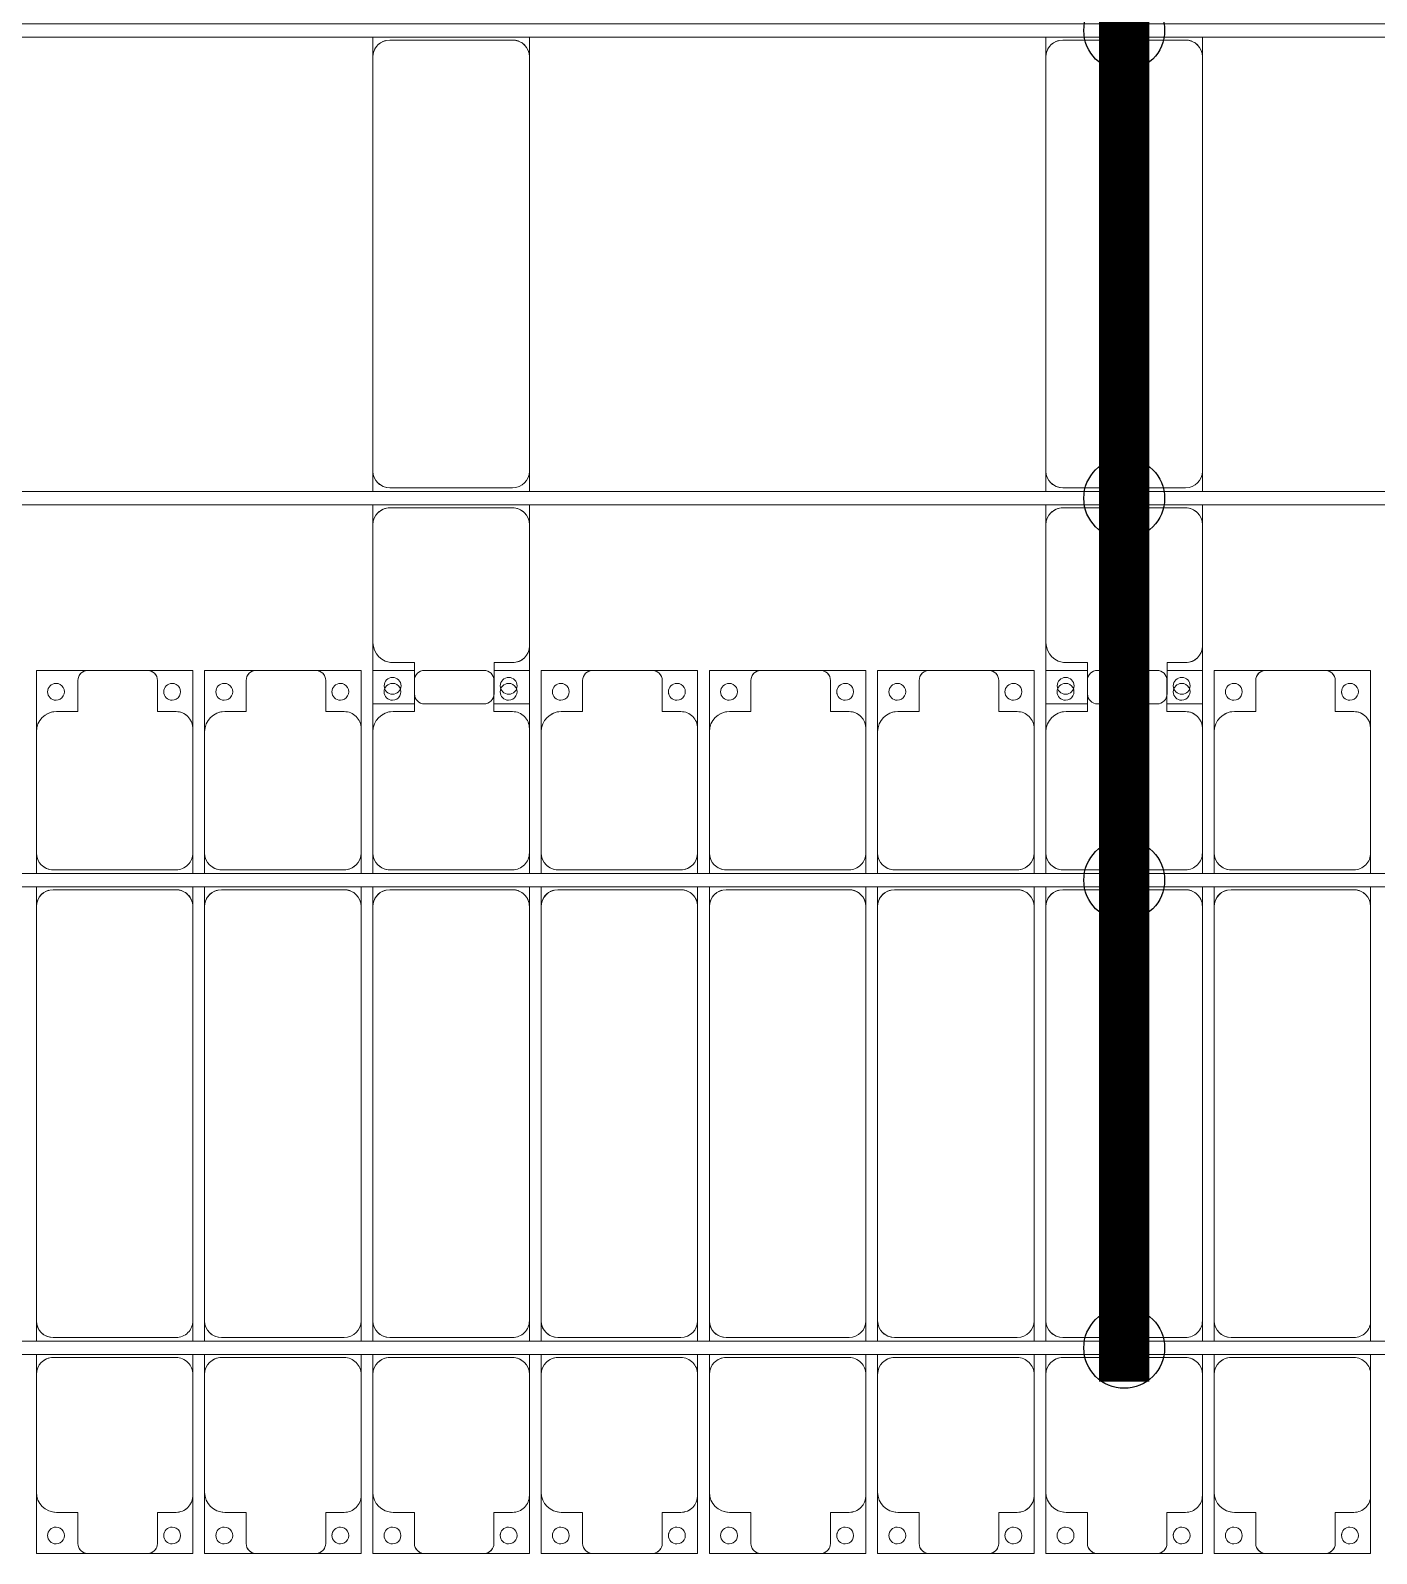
# Model space of a CAD drawing. Header units: millimetres. Extents: x -178706 to 107777, y -87310 to 933.
# Drawn here: x -14141 to -10141, y -79787 to -75261 of the extents above; entities that cross this region are included whole.
import ezdxf

# ---------------------------------------------------------------- set-up
doc = ezdxf.new("R2010")
doc.units = ezdxf.units.MM
doc.layers.add('A-GENM', color=13, linetype='Continuous', lineweight=9)
doc.layers.add('S-BEAM', color=12, linetype='Continuous', lineweight=9)
doc.layers.add('GC-HOP 40x60 GIA CUONG', color=1, linetype='Continuous')

# ---------------------------------------------------------------- blocks, each defined once
blk = doc.blocks.new('Dải phao đi lại kèm đỡ invester - DẢI PHAO ĐI LẠI-19658-BỐ TRÍ KHUNG KẾT CẤU BÈ PIN 04')
at = {"layer": 'A-GENM', "color": 7}
for p, q in [((156758.4, 1312.2), (156911.8, 1312.2)), ((156758.4, 1129.7), (156758.4, 1312.2)), ((156881.8, 1282.2), (156881.8, 1189.7)), ((157088.2, 1312.2), (156911.8, 1312.2)), ((157088.2, 1312.2), (157223.4, 1312.2)), ((157118.2, 1189.7), (157118.2, 1282.2)), ((157223.4, 1312.2), (157223.4, 1139.7)), ((157258.4, 1312.2), (157411.8, 1312.2)), ((157258.4, 1129.7), (157258.4, 1312.2)), ((157381.8, 1282.2), (157381.8, 1189.7)), ((157588.2, 1312.2), (157411.8, 1312.2)), ((157588.2, 1312.2), (157723.4, 1312.2)), ((157618.2, 1189.7), (157618.2, 1282.2)), ((157723.4, 1312.2), (157723.4, 1139.7)), ((157758.4, 1312.2), (157882, 1312.2)), ((157758.4, 1129.7), (157758.4, 1312.2)), ((157881.8, 1282.2), (157881.8, 1189.7)), ((158088.2, 1312.2), (157911.8, 1312.2)), ((158118.2, 1189.7), (158118.2, 1282.2)), ((158118.4, 1312.2), (158223.4, 1312.2)), ((158223.4, 1312.2), (158223.4, 1139.7)), ((158258.4, 1312.2), (158411.8, 1312.2)), ((158258.4, 1129.7), (158258.4, 1312.2)), ((158381.8, 1282.2), (158381.8, 1189.7)), ((158588.2, 1312.2), (158411.8, 1312.2)), ((158588.2, 1312.2), (158723.4, 1312.2)), ((158618.2, 1189.7), (158618.2, 1282.2)), ((158723.4, 1312.2), (158723.4, 1139.7)), ((158758.4, 1312.2), (158911.8, 1312.2)), ((158758.4, 1129.7), (158758.4, 1312.2)), ((158881.8, 1282.2), (158881.8, 1189.7)), ((159088.2, 1312.2), (158911.8, 1312.2)), ((159088.2, 1312.2), (159223.4, 1312.2)), ((159118.2, 1189.7), (159118.2, 1282.2)), ((159223.4, 1312.2), (159223.4, 1139.7)), ((159258.4, 1312.2), (159411.8, 1312.2)), ((159258.4, 1129.7), (159258.4, 1312.2)), ((159381.8, 1282.2), (159381.8, 1189.7)), ((159588.2, 1312.2), (159411.8, 1312.2)), ((159588.2, 1312.2), (159723.4, 1312.2)), ((159618.2, 1189.7), (159618.2, 1282.2)), ((159723.4, 1312.2), (159723.4, 1139.7)), ((159758.4, 1312.2), (159882, 1312.2)), ((159758.4, 1129.7), (159758.4, 1312.2)), ((159881.8, 1282.2), (159881.8, 1189.7)), ((160088.2, 1312.2), (159911.8, 1312.2)), ((160118.2, 1189.7), (160118.2, 1282.2)), ((160118.4, 1312.2), (160223.4, 1312.2)), ((160223.4, 1312.2), (160223.4, 1139.7)), ((160258.4, 1312.2), (160411.8, 1312.2)), ((160258.4, 1129.7), (160258.4, 1312.2)), ((160381.8, 1282.2), (160381.8, 1189.7)), ((160588.2, 1312.2), (160411.8, 1312.2)), ((160588.2, 1312.2), (160723.4, 1312.2)), ((160618.2, 1189.7), (160618.2, 1282.2)), ((160723.4, 1312.2), (160723.4, 1139.7)), ((156881.8, 1189.7), (156818.4, 1189.7)), ((157173.4, 1189.7), (157118.2, 1189.7)), ((157381.8, 1189.7), (157318.4, 1189.7)), ((157673.4, 1189.7), (157618.2, 1189.7)), ((157881.8, 1189.7), (157818.4, 1189.7)), ((158173.4, 1189.7), (158118.2, 1189.7)), ((158381.8, 1189.7), (158318.4, 1189.7)), ((158673.4, 1189.7), (158618.2, 1189.7)), ((158881.8, 1189.7), (158818.4, 1189.7)), ((159173.4, 1189.7), (159118.2, 1189.7)), ((159381.8, 1189.7), (159318.4, 1189.7)), ((159673.4, 1189.7), (159618.2, 1189.7)), ((159881.8, 1189.7), (159818.4, 1189.7)), ((160173.4, 1189.7), (160118.2, 1189.7)), ((160381.8, 1189.7), (160318.4, 1189.7)), ((160673.4, 1189.7), (160618.2, 1189.7)), ((157223.4, 769.7), (157223.4, 1139.7)), ((157723.4, 769.7), (157723.4, 1139.7)), ((158223.4, 769.7), (158223.4, 1139.7)), ((158723.4, 769.7), (158723.4, 1139.7)), ((159223.4, 769.7), (159223.4, 1139.7)), ((159723.4, 769.7), (159723.4, 1139.7)), ((160223.4, 769.7), (160223.4, 1139.7)), ((160723.4, 769.7), (160723.4, 1139.7)), ((156758.4, 1129.7), (156758.4, 769.7)), ((157258.4, 1129.7), (157258.4, 769.7)), ((157758.4, 1129.7), (157758.4, 769.7)), ((158258.4, 1129.7), (158258.4, 769.7)), ((158758.4, 1129.7), (158758.4, 769.7)), ((159258.4, 1129.7), (159258.4, 769.7)), ((159758.4, 1129.7), (159758.4, 769.7)), ((160258.4, 1129.7), (160258.4, 769.7)), ((156758.4, 708.9), (156758.4, 769.7)), ((157223.4, 769.7), (157223.4, 708.9)), ((157258.4, 708.9), (157258.4, 769.7)), ((157723.4, 769.7), (157723.4, 708.9)), ((157758.4, 708.9), (157758.4, 769.7)), ((158223.4, 769.7), (158223.4, 708.9)), ((158258.4, 708.9), (158258.4, 769.7)), ((158723.4, 769.7), (158723.4, 708.9)), ((158758.4, 708.9), (158758.4, 769.7)), ((159223.4, 769.7), (159223.4, 708.9)), ((159258.4, 708.9), (159258.4, 769.7)), ((159723.4, 769.7), (159723.4, 708.9)), ((159758.4, 708.9), (159758.4, 769.7)), ((160223.4, 769.7), (160223.4, 708.9)), ((160258.4, 708.9), (160258.4, 769.7)), ((160723.4, 769.7), (160723.4, 708.9)), ((156808.4, 719.7), (157173.4, 719.7)), ((157308.4, 719.7), (157673.4, 719.7)), ((157808.4, 719.7), (158173.4, 719.7)), ((158308.4, 719.7), (158673.4, 719.7)), ((158808.4, 719.7), (159173.4, 719.7)), ((159308.4, 719.7), (159673.4, 719.7)), ((159808.4, 719.7), (160173.4, 719.7)), ((160308.4, 719.7), (160673.4, 719.7)), ((156758.4, 610.3), (156758.4, 668.9)), ((157173.4, 660.3), (156808.4, 660.3)), ((157223.4, 668.9), (157223.4, 610.3)), ((157258.4, 610.3), (157258.4, 668.9)), ((157673.4, 660.3), (157308.4, 660.3)), ((157723.4, 668.9), (157723.4, 610.3)), ((157758.4, 610.3), (157758.4, 668.9)), ((158173.4, 660.3), (157808.4, 660.3)), ((158223.4, 668.9), (158223.4, 610.3)), ((158258.4, 610.3), (158258.4, 668.9)), ((158673.4, 660.3), (158308.4, 660.3)), ((158723.4, 668.9), (158723.4, 610.3)), ((158758.4, 610.3), (158758.4, 668.9)), ((159173.4, 660.3), (158808.4, 660.3)), ((159223.4, 668.9), (159223.4, 610.3)), ((159258.4, 610.3), (159258.4, 668.9)), ((159673.4, 660.3), (159308.4, 660.3)), ((159723.4, 668.9), (159723.4, 610.3)), ((159758.4, 610.3), (159758.4, 668.9)), ((160173.4, 660.3), (159808.4, 660.3)), ((160223.4, 668.9), (160223.4, 610.3)), ((160258.4, 610.3), (160258.4, 668.9)), ((160673.4, 660.3), (160308.4, 660.3)), ((160723.4, 668.9), (160723.4, 610.3)), ((156758.4, 610.3), (156758.4, -620.3)), ((157223.4, -620.3), (157223.4, 610.3)), ((157258.4, 610.3), (157258.4, -620.3)), ((157723.4, -620.3), (157723.4, 610.3)), ((157758.4, 610.3), (157758.4, -620.3)), ((158223.4, -620.3), (158223.4, 610.3)), ((158258.4, 610.3), (158258.4, -620.3)), ((158723.4, -620.3), (158723.4, 610.3)), ((158758.4, 610.3), (158758.4, -620.3)), ((159223.4, -620.3), (159223.4, 610.3)), ((159258.4, 610.3), (159258.4, -620.3)), ((159723.4, -620.3), (159723.4, 610.3)), ((159758.4, 610.3), (159758.4, -620.3)), ((160223.4, -620.3), (160223.4, 610.3)), ((160258.4, 610.3), (160258.4, -620.3)), ((160723.4, -620.3), (160723.4, 610.3)), ((156758.4, -681.1), (156758.4, -620.3)), ((157223.4, -620.3), (157223.4, -681.1)), ((157258.4, -681.1), (157258.4, -620.3)), ((157723.4, -620.3), (157723.4, -681.1)), ((157758.4, -681.1), (157758.4, -620.3)), ((158223.4, -620.3), (158223.4, -681.1)), ((158258.4, -681.1), (158258.4, -620.3)), ((158723.4, -620.3), (158723.4, -681.1)), ((158758.4, -681.1), (158758.4, -620.3)), ((159223.4, -620.3), (159223.4, -681.1)), ((159258.4, -681.1), (159258.4, -620.3)), ((159723.4, -620.3), (159723.4, -681.1)), ((159758.4, -681.1), (159758.4, -620.3)), ((160223.4, -620.3), (160223.4, -681.1)), ((160258.4, -681.1), (160258.4, -620.3)), ((160723.4, -620.3), (160723.4, -681.1)), ((156808.4, -670.3), (157173.4, -670.3)), ((157308.4, -670.3), (157673.4, -670.3)), ((157808.4, -670.3), (158173.4, -670.3)), ((158308.4, -670.3), (158673.4, -670.3)), ((158808.4, -670.3), (159173.4, -670.3)), ((159308.4, -670.3), (159673.4, -670.3)), ((159808.4, -670.3), (160173.4, -670.3)), ((160308.4, -670.3), (160673.4, -670.3)), ((156758.4, -779.7), (156758.4, -721.1)), ((157223.4, -721.1), (157223.4, -779.7)), ((157258.4, -779.7), (157258.4, -721.1)), ((157723.4, -721.1), (157723.4, -779.7)), ((157758.4, -779.7), (157758.4, -721.1)), ((158223.4, -721.1), (158223.4, -779.7)), ((158258.4, -779.7), (158258.4, -721.1)), ((158723.4, -721.1), (158723.4, -779.7)), ((158758.4, -779.7), (158758.4, -721.1)), ((159223.4, -721.1), (159223.4, -779.7)), ((159258.4, -779.7), (159258.4, -721.1)), ((159723.4, -721.1), (159723.4, -779.7)), ((159758.4, -779.7), (159758.4, -721.1)), ((160223.4, -721.1), (160223.4, -779.7)), ((160258.4, -779.7), (160258.4, -721.1)), ((160723.4, -721.1), (160723.4, -779.7)), ((157173.4, -729.7), (156808.4, -729.7)), ((157673.4, -729.7), (157308.4, -729.7)), ((158173.4, -729.7), (157808.4, -729.7)), ((158673.4, -729.7), (158308.4, -729.7)), ((159173.4, -729.7), (158808.4, -729.7)), ((159673.4, -729.7), (159308.4, -729.7)), ((160173.4, -729.7), (159808.4, -729.7)), ((160673.4, -729.7), (160308.4, -729.7)), ((156758.4, -779.7), (156758.4, -1129.7)), ((157223.4, -1139.7), (157223.4, -779.7)), ((157258.4, -779.7), (157258.4, -1129.7)), ((157723.4, -1139.7), (157723.4, -779.7)), ((157758.4, -779.7), (157758.4, -1129.7)), ((158223.4, -1139.7), (158223.4, -779.7)), ((158258.4, -779.7), (158258.4, -1129.7)), ((158723.4, -1139.7), (158723.4, -779.7)), ((158758.4, -779.7), (158758.4, -1129.7)), ((159223.4, -1139.7), (159223.4, -779.7)), ((159258.4, -779.7), (159258.4, -1129.7)), ((159723.4, -1139.7), (159723.4, -779.7)), ((159758.4, -779.7), (159758.4, -1129.7)), ((160223.4, -1139.7), (160223.4, -779.7)), ((160258.4, -779.7), (160258.4, -1129.7)), ((160723.4, -1139.7), (160723.4, -779.7)), ((156758.4, -1312.2), (156758.4, -1129.7)), ((157258.4, -1312.2), (157258.4, -1129.7)), ((157758.4, -1312.2), (157758.4, -1129.7)), ((158258.4, -1312.2), (158258.4, -1129.7)), ((158758.4, -1312.2), (158758.4, -1129.7)), ((159258.4, -1312.2), (159258.4, -1129.7)), ((159758.4, -1312.2), (159758.4, -1129.7)), ((160258.4, -1312.2), (160258.4, -1129.7)), ((157223.4, -1139.7), (157223.4, -1312.2)), ((157723.4, -1139.7), (157723.4, -1312.2)), ((158223.4, -1139.7), (158223.4, -1312.2)), ((158723.4, -1139.7), (158723.4, -1312.2)), ((159223.4, -1139.7), (159223.4, -1312.2)), ((159723.4, -1139.7), (159723.4, -1312.2)), ((160223.4, -1139.7), (160223.4, -1312.2)), ((160723.4, -1139.7), (160723.4, -1312.2)), ((156818.4, -1189.7), (156881.8, -1189.7)), ((156881.8, -1189.7), (156881.8, -1282.2)), ((157118.2, -1282.2), (157118.2, -1189.7)), ((157118.2, -1189.7), (157173.4, -1189.7)), ((157318.4, -1189.7), (157381.8, -1189.7)), ((157381.8, -1189.7), (157381.8, -1282.2)), ((157618.2, -1282.2), (157618.2, -1189.7)), ((157618.2, -1189.7), (157673.4, -1189.7)), ((157818.4, -1189.7), (157881.8, -1189.7)), ((157881.8, -1189.7), (157881.8, -1282.2)), ((158118.2, -1282.2), (158118.2, -1189.7)), ((158118.2, -1189.7), (158173.4, -1189.7)), ((158318.4, -1189.7), (158381.8, -1189.7)), ((158381.8, -1189.7), (158381.8, -1282.2)), ((158618.2, -1282.2), (158618.2, -1189.7)), ((158618.2, -1189.7), (158673.4, -1189.7)), ((158818.4, -1189.7), (158881.8, -1189.7)), ((158881.8, -1189.7), (158881.8, -1282.2)), ((159118.2, -1282.2), (159118.2, -1189.7)), ((159118.2, -1189.7), (159173.4, -1189.7)), ((159318.4, -1189.7), (159381.8, -1189.7)), ((159381.8, -1189.7), (159381.8, -1282.2)), ((159618.2, -1282.2), (159618.2, -1189.7)), ((159618.2, -1189.7), (159673.4, -1189.7)), ((159818.4, -1189.7), (159881.8, -1189.7)), ((159881.8, -1189.7), (159881.8, -1282.2)), ((160118.2, -1282.2), (160118.2, -1189.7)), ((160118.2, -1189.7), (160173.4, -1189.7)), ((160318.4, -1189.7), (160381.8, -1189.7)), ((160381.8, -1189.7), (160381.8, -1282.2)), ((160618.2, -1282.2), (160618.2, -1189.7)), ((160618.2, -1189.7), (160673.4, -1189.7)), ((156911.8, -1312.2), (156758.4, -1312.2)), ((156911.8, -1312.2), (157088.2, -1312.2)), ((157223.4, -1312.2), (157088.2, -1312.2)), ((157411.8, -1312.2), (157258.4, -1312.2)), ((157411.8, -1312.2), (157588.2, -1312.2)), ((157723.4, -1312.2), (157588.2, -1312.2)), ((157911.8, -1312.2), (157758.4, -1312.2)), ((157911.8, -1312.2), (158088.2, -1312.2)), ((158223.4, -1312.2), (158088.2, -1312.2)), ((158411.8, -1312.2), (158258.4, -1312.2)), ((158411.8, -1312.2), (158588.2, -1312.2)), ((158723.4, -1312.2), (158588.2, -1312.2)), ((158911.8, -1312.2), (158758.4, -1312.2)), ((158911.8, -1312.2), (159088.2, -1312.2)), ((159223.4, -1312.2), (159088.2, -1312.2)), ((159411.8, -1312.2), (159258.4, -1312.2)), ((159411.8, -1312.2), (159588.2, -1312.2)), ((159723.4, -1312.2), (159588.2, -1312.2)), ((159911.8, -1312.2), (159758.4, -1312.2)), ((159911.8, -1312.2), (160088.2, -1312.2)), ((160223.4, -1312.2), (160088.2, -1312.2)), ((160411.8, -1312.2), (160258.4, -1312.2)), ((160411.8, -1312.2), (160588.2, -1312.2)), ((160723.4, -1312.2), (160588.2, -1312.2))]:
    blk.add_line(p, q, dxfattribs=at)
for centre, radius, start, end in [((156816.8, 1248.6), 25, 90, 270), ((156816.8, 1248.6), 25, 270, 90), ((156911.8, 1282.2), 30, 90, 180), ((156911.8, 1282.2), 30, 90, 150), ((157088.2, 1282.2), 30, 360, 90), ((157088.2, 1282.2), 30, 30, 90), ((157161.8, 1248.6), 25, 90, 270), ((157161.8, 1248.6), 25, 270, 90), ((157316.8, 1248.6), 25, 90, 270), ((157316.8, 1248.6), 25, 270, 90), ((157411.8, 1282.2), 30, 90, 180), ((157411.8, 1282.2), 30, 90, 150), ((157588.2, 1282.2), 30, 360, 90), ((157588.2, 1282.2), 30, 30, 90), ((157661.8, 1248.6), 25, 90, 270), ((157661.8, 1248.6), 25, 270, 90), ((157816.8, 1248.6), 25, 90, 270), ((157816.8, 1248.6), 25, 270, 90), ((157911.8, 1282.2), 30, 90, 180), ((158088.2, 1282.2), 30, 0, 90), ((158161.8, 1248.6), 25, 90, 270), ((158161.8, 1248.6), 25, 270, 90), ((158316.8, 1248.6), 25, 90, 270), ((158316.8, 1248.6), 25, 270, 90), ((158411.8, 1282.2), 30, 90, 180), ((158411.8, 1282.2), 30, 90, 150), ((158588.2, 1282.2), 30, 0, 90), ((158588.2, 1282.2), 30, 30, 90), ((158661.8, 1248.6), 25, 90, 270), ((158661.8, 1248.6), 25, 270, 90), ((158816.8, 1248.6), 25, 90, 270), ((158816.8, 1248.6), 25, 270, 90), ((158911.8, 1282.2), 30, 90, 180), ((158911.8, 1282.2), 30, 90, 150), ((159088.2, 1282.2), 30, 0, 90), ((159088.2, 1282.2), 30, 30, 90), ((159161.8, 1248.6), 25, 90, 270), ((159161.8, 1248.6), 25, 270, 90), ((159316.8, 1248.6), 25, 90, 270), ((159316.8, 1248.6), 25, 270, 90), ((159411.8, 1282.2), 30, 90, 180), ((159411.8, 1282.2), 30, 90, 150), ((159588.2, 1282.2), 30, 360, 90), ((159588.2, 1282.2), 30, 30, 90), ((159661.8, 1248.6), 25, 90, 270), ((159661.8, 1248.6), 25, 270, 90), ((159816.8, 1248.6), 25, 90, 270), ((159816.8, 1248.6), 25, 270, 90), ((159911.8, 1282.2), 30, 90, 180), ((160088.2, 1282.2), 30, 360, 90), ((160161.8, 1248.6), 25, 90, 270), ((160161.8, 1248.6), 25, 270, 90), ((160316.8, 1248.6), 25, 90, 270), ((160316.8, 1248.6), 25, 270, 90), ((160411.8, 1282.2), 30, 90, 180), ((160411.8, 1282.2), 30, 90, 150), ((160588.2, 1282.2), 30, 0, 90), ((160588.2, 1282.2), 30, 30, 90), ((160661.8, 1248.6), 25, 90, 270), ((160661.8, 1248.6), 25, 270, 90), ((157161.8, 1248.6), 25, 180, 195), ((157661.8, 1248.6), 25, 180, 195), ((158661.8, 1248.6), 25, 180, 195), ((159161.8, 1248.6), 25, 180, 195), ((159661.8, 1248.6), 25, 180, 195), ((160661.8, 1248.6), 25, 180, 195), ((156818.4, 1129.7), 60, 90, 180), ((156818.4, 1129.7), 60, 90, 120), ((157173.4, 1139.7), 50, 0, 90), ((157173.4, 1139.7), 50, 45, 90), ((157318.4, 1129.7), 60, 90, 180), ((157318.4, 1129.7), 60, 90, 120), ((157673.4, 1139.7), 50, 360, 90), ((157673.4, 1139.7), 50, 45, 90), ((157818.4, 1129.7), 60, 90, 180), ((157818.4, 1129.7), 60, 90, 120), ((158173.4, 1139.7), 50, 360, 90), ((158173.4, 1139.7), 50, 45, 90), ((158318.4, 1129.7), 60, 90, 180), ((158318.4, 1129.7), 60, 90, 120), ((158673.4, 1139.7), 50, 360, 90), ((158673.4, 1139.7), 50, 45, 90), ((158818.4, 1129.7), 60, 90, 180), ((158818.4, 1129.7), 60, 90, 120), ((159173.4, 1139.7), 50, 0, 90), ((159173.4, 1139.7), 50, 45, 90), ((159318.4, 1129.7), 60, 90, 180), ((159318.4, 1129.7), 60, 90, 120), ((159673.4, 1139.7), 50, 360, 90), ((159673.4, 1139.7), 50, 45, 90), ((159818.4, 1129.7), 60, 90, 180), ((159818.4, 1129.7), 60, 90, 120), ((160173.4, 1139.7), 50, 0, 90), ((160173.4, 1139.7), 50, 45, 90), ((160318.4, 1129.7), 60, 90, 180), ((160318.4, 1129.7), 60, 90, 120), ((160673.4, 1139.7), 50, 0, 90), ((160673.4, 1139.7), 50, 45, 90), ((156808.4, 769.7), 50, 180, 270), ((157173.4, 769.7), 50, 270, 0), ((157308.4, 769.7), 50, 180, 270), ((157673.4, 769.7), 50, 270, 360), ((157808.4, 769.7), 50, 180, 270), ((158173.4, 769.7), 50, 270, 0), ((158308.4, 769.7), 50, 180, 270), ((158673.4, 769.7), 50, 270, 360), ((158808.4, 769.7), 50, 180, 270), ((159173.4, 769.7), 50, 270, 0), ((159308.4, 769.7), 50, 180, 270), ((159673.4, 769.7), 50, 270, 360), ((159808.4, 769.7), 50, 180, 270), ((160173.4, 769.7), 50, 270, 0), ((160308.4, 769.7), 50, 180, 270), ((160673.4, 769.7), 50, 270, 0), ((156808.4, 769.7), 50, 225, 270), ((157173.4, 769.7), 50, 270, 315), ((157308.4, 769.7), 50, 225, 270), ((157673.4, 769.7), 50, 270, 315), ((157808.4, 769.7), 50, 225, 270), ((158173.4, 769.7), 50, 270, 315), ((158308.4, 769.7), 50, 225, 270), ((158673.4, 769.7), 50, 270, 315), ((158808.4, 769.7), 50, 225, 270), ((159173.4, 769.7), 50, 270, 315), ((159308.4, 769.7), 50, 225, 270), ((159673.4, 769.7), 50, 270, 315), ((159808.4, 769.7), 50, 225, 270), ((160173.4, 769.7), 50, 270, 315), ((160308.4, 769.7), 50, 225, 270), ((160673.4, 769.7), 50, 270, 315), ((156808.4, 610.3), 50, 90, 180), ((156808.4, 610.3), 50, 105, 180), ((157173.4, 610.3), 50, 360, 90), ((157173.4, 610.3), 50, 15, 90), ((157308.4, 610.3), 50, 90, 180), ((157308.4, 610.3), 50, 105, 180), ((157673.4, 610.3), 50, 0, 90), ((157673.4, 610.3), 50, 15, 90), ((157808.4, 610.3), 50, 90, 180), ((157808.4, 610.3), 50, 105, 180), ((158173.4, 610.3), 50, 360, 90), ((158173.4, 610.3), 50, 15, 90), ((158308.4, 610.3), 50, 90, 180), ((158308.4, 610.3), 50, 105, 180), ((158673.4, 610.3), 50, 360, 90), ((158673.4, 610.3), 50, 15, 90), ((158808.4, 610.3), 50, 90, 180), ((158808.4, 610.3), 50, 105, 180), ((159173.4, 610.3), 50, 0, 90), ((159173.4, 610.3), 50, 15, 90), ((159308.4, 610.3), 50, 90, 180), ((159308.4, 610.3), 50, 105, 180), ((159673.4, 610.3), 50, 0, 90), ((159673.4, 610.3), 50, 15, 90), ((159808.4, 610.3), 50, 90, 180), ((159808.4, 610.3), 50, 105, 180), ((160173.4, 610.3), 50, 360, 90), ((160173.4, 610.3), 50, 15, 90), ((160308.4, 610.3), 50, 90, 180), ((160308.4, 610.3), 50, 105, 180), ((160673.4, 610.3), 50, 0, 90), ((160673.4, 610.3), 50, 15, 90), ((156808.4, -620.3), 50, 180, 270), ((156808.4, -620.3), 50, 195, 270), ((157173.4, -620.3), 50, 270, 0), ((157173.4, -620.3), 50, 270, 0), ((157308.4, -620.3), 50, 180, 270), ((157308.4, -620.3), 50, 195, 270), ((157673.4, -620.3), 50, 270, 360), ((157673.4, -620.3), 50, 270, 360), ((157808.4, -620.3), 50, 180, 270), ((157808.4, -620.3), 50, 195, 270), ((158173.4, -620.3), 50, 270, 0), ((158173.4, -620.3), 50, 270, 0), ((158308.4, -620.3), 50, 180, 270), ((158308.4, -620.3), 50, 195, 270), ((158673.4, -620.3), 50, 270, 360), ((158673.4, -620.3), 50, 270, 360), ((158808.4, -620.3), 50, 180, 270), ((158808.4, -620.3), 50, 195, 270), ((159173.4, -620.3), 50, 270, 360), ((159173.4, -620.3), 50, 270, 360), ((159308.4, -620.3), 50, 180, 270), ((159308.4, -620.3), 50, 195, 270), ((159673.4, -620.3), 50, 270, 360), ((159673.4, -620.3), 50, 270, 360), ((159808.4, -620.3), 50, 180, 270), ((159808.4, -620.3), 50, 195, 270), ((160173.4, -620.3), 50, 270, 0), ((160173.4, -620.3), 50, 270, 0), ((160308.4, -620.3), 50, 180, 270), ((160308.4, -620.3), 50, 195, 270), ((160673.4, -620.3), 50, 270, 0), ((160673.4, -620.3), 50, 270, 0), ((156808.4, -779.7), 50, 90, 180), ((156808.4, -779.7), 50, 90, 135), ((157173.4, -779.7), 50, 360, 90), ((157173.4, -779.7), 50, 45, 90), ((157308.4, -779.7), 50, 90, 180), ((157308.4, -779.7), 50, 90, 135), ((157673.4, -779.7), 50, 360, 90), ((157673.4, -779.7), 50, 45, 90), ((157808.4, -779.7), 50, 90, 180), ((157808.4, -779.7), 50, 90, 135), ((158173.4, -779.7), 50, 0, 90), ((158173.4, -779.7), 50, 45, 90), ((158308.4, -779.7), 50, 90, 180), ((158308.4, -779.7), 50, 90, 135), ((158673.4, -779.7), 50, 360, 90), ((158673.4, -779.7), 50, 45, 90), ((158808.4, -779.7), 50, 90, 180), ((158808.4, -779.7), 50, 90, 135), ((159173.4, -779.7), 50, 360, 90), ((159173.4, -779.7), 50, 45, 90), ((159308.4, -779.7), 50, 90, 180), ((159308.4, -779.7), 50, 90, 135), ((159673.4, -779.7), 50, 360, 90), ((159673.4, -779.7), 50, 45, 90), ((159808.4, -779.7), 50, 90, 180), ((159808.4, -779.7), 50, 90, 135), ((160173.4, -779.7), 50, 0, 90), ((160173.4, -779.7), 50, 45, 90), ((160308.4, -779.7), 50, 90, 180), ((160308.4, -779.7), 50, 90, 135), ((160673.4, -779.7), 50, 360, 90), ((160673.4, -779.7), 50, 45, 90), ((156818.4, -1129.7), 60, 180, 270), ((157318.4, -1129.7), 60, 180, 270), ((157818.4, -1129.7), 60, 180, 270), ((158318.4, -1129.7), 60, 180, 270), ((158818.4, -1129.7), 60, 180, 270), ((159318.4, -1129.7), 60, 180, 270), ((159818.4, -1129.7), 60, 180, 270), ((160318.4, -1129.7), 60, 180, 270), ((157173.4, -1139.7), 50, 270, 360), ((157173.4, -1139.7), 50, 270, 315), ((157673.4, -1139.7), 50, 270, 0), ((157673.4, -1139.7), 50, 270, 315), ((158173.4, -1139.7), 50, 270, 0), ((158173.4, -1139.7), 50, 270, 315), ((158673.4, -1139.7), 50, 270, 360), ((158673.4, -1139.7), 50, 270, 315), ((159173.4, -1139.7), 50, 270, 360), ((159173.4, -1139.7), 50, 270, 315), ((159673.4, -1139.7), 50, 270, 360), ((159673.4, -1139.7), 50, 270, 315), ((160173.4, -1139.7), 50, 270, 0), ((160173.4, -1139.7), 50, 270, 315), ((160673.4, -1139.7), 50, 270, 0), ((160673.4, -1139.7), 50, 270, 315), ((156818.4, -1129.7), 60, 240, 270), ((157318.4, -1129.7), 60, 240, 270), ((157818.4, -1129.7), 60, 240, 270), ((158318.4, -1129.7), 60, 240, 270), ((158818.4, -1129.7), 60, 240, 270), ((159318.4, -1129.7), 60, 240, 270), ((159818.4, -1129.7), 60, 240, 270), ((160318.4, -1129.7), 60, 240, 270), ((156816.8, -1258.6), 25, 90, 270), ((156816.8, -1258.6), 25, 270, 90), ((157161.8, -1258.6), 25, 90, 270), ((157161.8, -1258.6), 25, 165, 180), ((157161.8, -1258.6), 25, 270, 90), ((157316.8, -1258.6), 25, 90, 270), ((157316.8, -1258.6), 25, 270, 90), ((157661.8, -1258.6), 25, 90, 270), ((157661.8, -1258.6), 25, 165, 180), ((157661.8, -1258.6), 25, 270, 90), ((157816.8, -1258.6), 25, 90, 270), ((157816.8, -1258.6), 25, 270, 90), ((158161.8, -1258.6), 25, 90, 270), ((158161.8, -1258.6), 25, 165, 180), ((158161.8, -1258.6), 25, 270, 90), ((158316.8, -1258.6), 25, 90, 270), ((158316.8, -1258.6), 25, 270, 90), ((158661.8, -1258.6), 25, 90, 270), ((158661.8, -1258.6), 25, 165, 180), ((158661.8, -1258.6), 25, 270, 90), ((158816.8, -1258.6), 25, 90, 270), ((158816.8, -1258.6), 25, 270, 90), ((159161.8, -1258.6), 25, 90, 270), ((159161.8, -1258.6), 25, 165, 180), ((159161.8, -1258.6), 25, 270, 90), ((159316.8, -1258.6), 25, 90, 270), ((159316.8, -1258.6), 25, 270, 90), ((159661.8, -1258.6), 25, 90, 270), ((159661.8, -1258.6), 25, 165, 180), ((159661.8, -1258.6), 25, 270, 90), ((159816.8, -1258.6), 25, 90, 270), ((159816.8, -1258.6), 25, 270, 90), ((160161.8, -1258.6), 25, 90, 270), ((160161.8, -1258.6), 25, 165, 180), ((160161.8, -1258.6), 25, 270, 90), ((160316.8, -1258.6), 25, 90, 270), ((160316.8, -1258.6), 25, 270, 90), ((160661.8, -1258.6), 25, 90, 270), ((160661.8, -1258.6), 25, 165, 180), ((160661.8, -1258.6), 25, 270, 90), ((156911.8, -1282.2), 30, 180, 270), ((156911.8, -1282.2), 30, 210, 270), ((157088.2, -1282.2), 30, 270, 0), ((157088.2, -1282.2), 30, 270, 330), ((157411.8, -1282.2), 30, 180, 270), ((157411.8, -1282.2), 30, 210, 270), ((157588.2, -1282.2), 30, 270, 0), ((157588.2, -1282.2), 30, 270, 330), ((157911.8, -1282.2), 30, 180, 270), ((157911.8, -1282.2), 30, 210, 270), ((158088.2, -1282.2), 30, 270, 0), ((158088.2, -1282.2), 30, 270, 330), ((158411.8, -1282.2), 30, 180, 270), ((158411.8, -1282.2), 30, 210, 270), ((158588.2, -1282.2), 30, 270, 0), ((158588.2, -1282.2), 30, 270, 330), ((158911.8, -1282.2), 30, 180, 270), ((158911.8, -1282.2), 30, 210, 270), ((159088.2, -1282.2), 30, 270, 0), ((159088.2, -1282.2), 30, 270, 330), ((159411.8, -1282.2), 30, 180, 270), ((159411.8, -1282.2), 30, 210, 270), ((159588.2, -1282.2), 30, 270, 0), ((159588.2, -1282.2), 30, 270, 330), ((159911.8, -1282.2), 30, 180, 270), ((159911.8, -1282.2), 30, 210, 270), ((160088.2, -1282.2), 30, 270, 360), ((160088.2, -1282.2), 30, 270, 330), ((160411.8, -1282.2), 30, 180, 270), ((160411.8, -1282.2), 30, 210, 270), ((160588.2, -1282.2), 30, 270, 360), ((160588.2, -1282.2), 30, 270, 330)]:
    blk.add_arc(centre, radius, start, end, dxfattribs=at)
blk = doc.blocks.new('Dầm C52 - Dầm C52-22346-BỐ TRÍ KHUNG KẾT CẤU BÈ PIN 04')
at = {"layer": 'S-BEAM', "color": 1}
for p, q in [((-87623.4, 20), (87623.4, 20)), ((87623.4, -20), (-87623.4, -20))]:
    blk.add_line(p, q, dxfattribs=at)
blk = doc.blocks.new('Dai phao do pin - DẢI PHAO ĐỠ PIN-V62-BỐ TRÍ KHUNG KẾT CẤU BÈ PIN 04')
at = {"layer": 'A-GENM', "color": 7}
for p, q in [((-1312.2, 241.6), (-1129.7, 241.6)), ((-1312.2, 118.4), (-1312.2, 241.6)), ((-779.7, 241.6), (-1129.7, 241.6)), ((-779.7, 241.6), (-721.1, 241.6)), ((-681.1, 241.6), (-620.3, 241.6)), ((610.3, 241.6), (-620.3, 241.6)), ((610.3, 241.6), (668.9, 241.6)), ((-1189.7, 181.6), (-1189.7, 118.2)), ((-729.7, -173.4), (-729.7, 191.6)), ((-670.3, 191.6), (-670.3, -173.4)), ((660.3, -173.4), (660.3, 191.6)), ((-1189.7, 118.2), (-1282.2, 118.2)), ((-1312.2, 88.2), (-1312.2, -88.2)), ((-1312.2, -223.4), (-1312.2, -118)), ((-1282.2, -118.2), (-1189.7, -118.2)), ((-1189.7, -118.2), (-1189.7, -173.4)), ((-1139.7, -223.4), (-1312.2, -223.4)), ((-1139.7, -223.4), (-779.7, -223.4)), ((-721.1, -223.4), (-779.7, -223.4)), ((-620.3, -223.4), (-681.1, -223.4)), ((-620.3, -223.4), (610.3, -223.4)), ((668.9, -223.4), (610.3, -223.4))]:
    blk.add_line(p, q, dxfattribs=at)
for centre, radius, start, end in [((-1129.7, 181.6), 60, 90, 180), ((-779.7, 191.6), 50, 360, 90), ((-779.7, 191.6), 50, 360, 45), ((-620.3, 191.6), 50, 90, 180), ((-620.3, 191.6), 50, 105, 180), ((610.3, 191.6), 50, 360, 90), ((610.3, 191.6), 50, 15, 90), ((-1258.6, 183.2), 25, 0, 180), ((-1258.6, 183.2), 25, 180, 0), ((-1129.7, 181.6), 60, 150, 180), ((-1282.2, 88.2), 30, 90, 180), ((-1282.2, -88.2), 30, 180, 270), ((-1258.6, -161.8), 25, 0, 180), ((-1258.6, -161.8), 25, 180, 0), ((-1139.7, -173.4), 50, 180, 270), ((-1139.7, -173.4), 50, 180, 225), ((-779.7, -173.4), 50, 270, 360), ((-779.7, -173.4), 50, 315, 360), ((-620.3, -173.4), 50, 180, 270), ((-620.3, -173.4), 50, 180, 270), ((610.3, -173.4), 50, 270, 360), ((610.3, -173.4), 50, 285, 360)]:
    blk.add_arc(centre, radius, start, end, dxfattribs=at)
blk = doc.blocks.new('Dai phao do pin - DẢI PHAO ĐỠ PIN-V63-BỐ TRÍ KHUNG KẾT CẤU BÈ PIN 04')
at = {"layer": 'A-GENM', "color": 7}
for p, q in [((-1312.2, 241.6), (-1129.7, 241.6)), ((-1312.2, 118.4), (-1312.2, 241.6)), ((-779.7, 241.6), (-1129.7, 241.6)), ((-779.7, 241.6), (-721.1, 241.6)), ((-681.1, 241.6), (-620.3, 241.6)), ((610.3, 241.6), (-620.3, 241.6)), ((610.3, 241.6), (668.9, 241.6)), ((-1189.7, 181.6), (-1189.7, 118.2)), ((-729.7, -173.4), (-729.7, 191.6)), ((-670.3, 191.6), (-670.3, -173.4)), ((660.3, -173.4), (660.3, 191.6)), ((-1189.7, 118.2), (-1282.2, 118.2)), ((-1312.2, 88.2), (-1312.2, -88.2)), ((-1312.2, -223.4), (-1312.2, -118)), ((-1282.2, -118.2), (-1189.7, -118.2)), ((-1189.7, -118.2), (-1189.7, -173.4)), ((-1139.7, -223.4), (-1312.2, -223.4)), ((-1139.7, -223.4), (-779.7, -223.4)), ((-721.1, -223.4), (-779.7, -223.4)), ((-620.3, -223.4), (-681.1, -223.4)), ((-620.3, -223.4), (610.3, -223.4)), ((668.9, -223.4), (610.3, -223.4))]:
    blk.add_line(p, q, dxfattribs=at)
for centre, radius, start, end in [((-1129.7, 181.6), 60, 90, 180), ((-779.7, 191.6), 50, 360, 90), ((-779.7, 191.6), 50, 360, 45), ((-620.3, 191.6), 50, 90, 180), ((-620.3, 191.6), 50, 105, 180), ((610.3, 191.6), 50, 360, 90), ((610.3, 191.6), 50, 15, 90), ((-1258.6, 183.2), 25, 0, 180), ((-1258.6, 183.2), 25, 180, 0), ((-1129.7, 181.6), 60, 150, 180), ((-1282.2, 88.2), 30, 90, 180), ((-1282.2, -88.2), 30, 180, 270), ((-1258.6, -161.8), 25, 0, 180), ((-1258.6, -161.8), 25, 180, 0), ((-1139.7, -173.4), 50, 180, 270), ((-1139.7, -173.4), 50, 180, 225), ((-779.7, -173.4), 50, 270, 360), ((-779.7, -173.4), 50, 315, 360), ((-620.3, -173.4), 50, 180, 270), ((-620.3, -173.4), 50, 180, 270), ((610.3, -173.4), 50, 270, 360), ((610.3, -173.4), 50, 285, 360)]:
    blk.add_arc(centre, radius, start, end, dxfattribs=at)
blk = doc.blocks.new('HOBANMONG_BEPIN 4_rvt-1-BỐ TRÍ KHUNG KẾT CẤU BÈ PIN 04')
at = {"layer": 'A-GENM', "color": 3, "lineweight": 25}
for name, p, rotation in [('Dai phao do pin - DẢI PHAO ĐỠ PIN-V63-BỐ TRÍ KHUNG KẾT CẤU BÈ PIN 04', (-12881.9, -75949.9), 90.00010434022374), ('Dai phao do pin - DẢI PHAO ĐỠ PIN-V62-BỐ TRÍ KHUNG KẾT CẤU BÈ PIN 04', (-10881.9, -75949.9), 90.00010434022374), ('Dải phao đi lại kèm đỡ invester - DẢI PHAO ĐI LẠI-19658-BỐ TRÍ KHUNG KẾT CẤU BÈ PIN 04', (-170882.1, -78475), 0.0001043351917741)]:
    blk.add_blockref(name, p, dxfattribs=dict(at, rotation=rotation))
at = {"layer": 'S-BEAM', "color": 3, "lineweight": 25}
for p, rotation in [((-83798.6, -75261.2), 180.0001043386848), ((-83794.8, -76651.2), 180.0001043386848), ((-83791.6, -77785.9), 180.0001043386848), ((-83787.8, -79175.9), 180.0001043351917)]:
    blk.add_blockref('Dầm C52 - Dầm C52-22346-BỐ TRÍ KHUNG KẾT CẤU BÈ PIN 04', p, dxfattribs=dict(at, rotation=rotation))

msp = doc.modelspace()

# ---------------------------------------------------------------- linework, layer by layer
at = {"layer": 'GC-HOP 40x60 GIA CUONG', "const_width": 150}
msp.add_lwpolyline([(-10891.1, -79275.9), (-10891.1, -64275.9)], dxfattribs=at)
at = {"layer": 'GC-HOP 40x60 GIA CUONG'}
for centre in [(-10891.1, -75261.2), (-10891.1, -76651.2), (-10891.1, -77785.9), (-10891.1, -79175.9)]:
    msp.add_circle(centre, 120, dxfattribs=at)

# ---------------------------------------------------------------- block references
at = {"lineweight": 5}
msp.add_blockref('HOBANMONG_BEPIN 4_rvt-1-BỐ TRÍ KHUNG KẾT CẤU BÈ PIN 04', (0, 0), dxfattribs=at)

doc.saveas('drawing.dxf')
